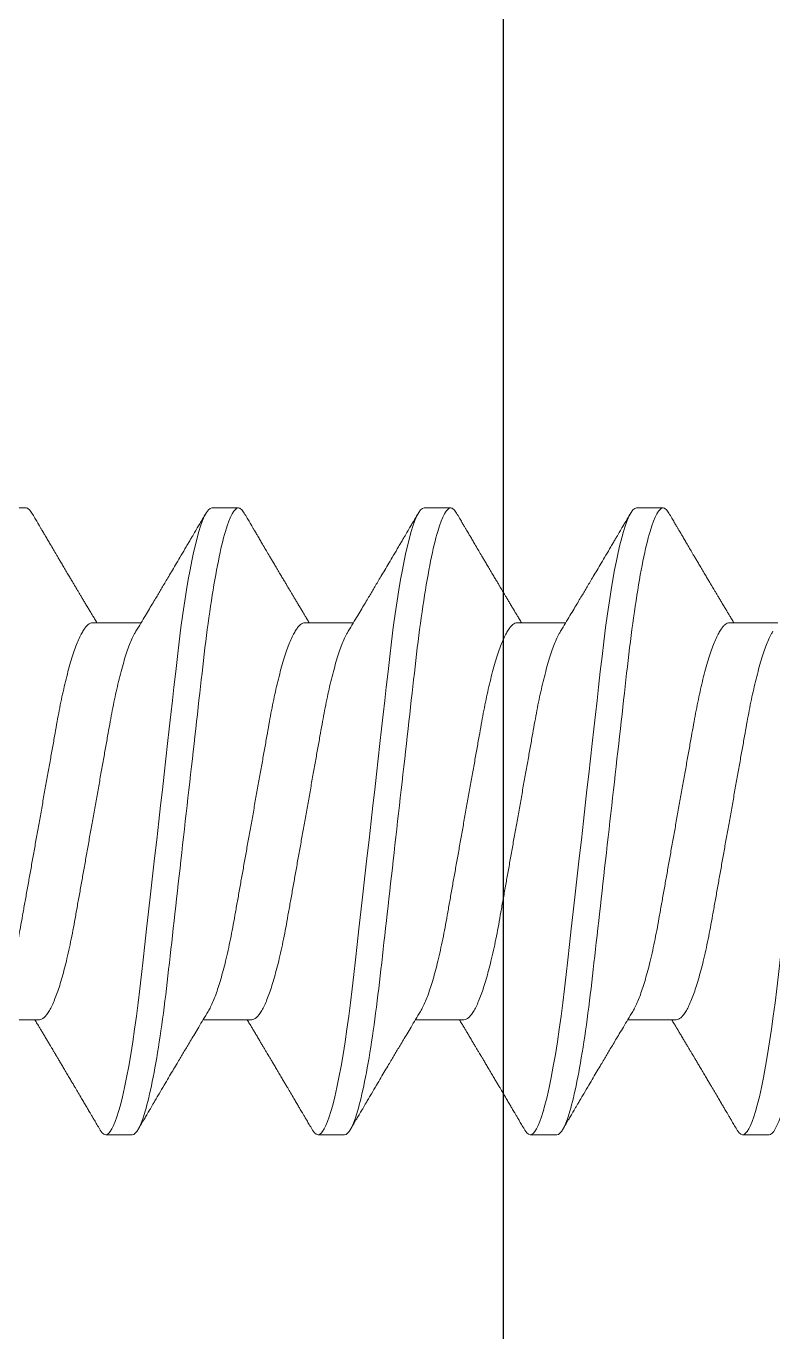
# Model space of a CAD drawing. Extents: x -82 to 113, y -82 to 93.
# Drawn here: x -2.8469 to -2.6515, y 70.4056 to 70.7472 of the extents above; entities that cross this region are included whole.
import ezdxf

# ---------------------------------------------------------------- set-up
doc = ezdxf.new("R2010")
doc.units = 0
doc.header["$MEASUREMENT"] = 0
doc.linetypes.add('SLD-Solid', pattern=[0])
doc.layers.get('0').update_dxf_attribs({"linetype": 'CONTINUOUS'})
doc.layers.add('Ballons', color=7, linetype='CONTINUOUS')
doc.layers.add('VENT', color=5, linetype='CONTINUOUS')

# ---------------------------------------------------------------- blocks, each defined once
blk = doc.blocks.new('20254')
at = {"color": 7, "linetype": 'SLD-Solid', "lineweight": 15}
for p, q in [((0.74931, 0.082), (0.74236, 0.082)), ((0.80486, 0.082), (0.79792, 0.082)), ((0.86042, 0.082), (0.85347, 0.082)), ((0.91597, 0.082), (0.90903, 0.082)), ((0.725, 0.05193), (0.71229, 0.05193)), ((0.78056, 0.05193), (0.76785, 0.05193)), ((0.83611, 0.05193), (0.8234, 0.05193)), ((0.89167, 0.05193), (0.87896, 0.05193)), ((0.73889, -0.05193), (0.7516, -0.05193)), ((0.79444, -0.05193), (0.80715, -0.05193)), ((0.85, -0.05193), (0.86271, -0.05193)), ((0.90556, -0.05193), (0.91826, -0.05193)), ((0.71458, -0.082), (0.72153, -0.082)), ((0.77014, -0.082), (0.77708, -0.082)), ((0.82569, -0.082), (0.83264, -0.082)), ((0.88125, -0.082), (0.88819, -0.082))]:
    blk.add_line(p, q, dxfattribs=at)
at = {"color": 7, "linetype": 'SLD-Solid', "lineweight": 15, "flags": 128}
for points in [[(0.74083, 0.08062), (0.74095, 0.08084), (0.74144, 0.08149), (0.74191, 0.08187), (0.74236, 0.082), (0.74275, 0.08191), (0.74314, 0.08163), (0.74356, 0.08116), (0.74398, 0.08049), (0.74441, 0.07962), (0.74485, 0.07857), (0.74529, 0.07732), (0.74574, 0.07589), (0.7462, 0.07426), (0.74674, 0.07209), (0.74729, 0.06966), (0.74783, 0.06699), (0.74837, 0.0641), (0.74891, 0.061), (0.74943, 0.05772), (0.74992, 0.05442), (0.75039, 0.051), (0.75085, 0.04746), (0.75129, 0.04382), (0.75172, 0.04011), (0.75216, 0.03626), (0.75261, 0.03226), (0.75307, 0.02812), (0.75358, 0.02366), (0.7541, 0.01907), (0.75463, 0.01439), (0.75516, 0.00963), (0.7557, 0.00483), (0.75625, 0), (0.75672, -0.00413), (0.75718, -0.00825), (0.75764, -0.01233), (0.7581, -0.01637), (0.75855, -0.02035), (0.75898, -0.02418), (0.7594, -0.02793), (0.75982, -0.03158), (0.76022, -0.03513), (0.76068, -0.03921), (0.76112, -0.04312), (0.76158, -0.04694), (0.76206, -0.05067), (0.76256, -0.05426), (0.76307, -0.05772), (0.76352, -0.06054), (0.76397, -0.06323), (0.76443, -0.06576), (0.7649, -0.06814), (0.76536, -0.07035), (0.76582, -0.07235), (0.76628, -0.07417), (0.76673, -0.07581), (0.76718, -0.07725), (0.76771, -0.07872), (0.76823, -0.07992), (0.76873, -0.08084), (0.76922, -0.08149), (0.76969, -0.08187), (0.77014, -0.082), (0.77014, -0.082)], [(0.79639, 0.08062), (0.79651, 0.08084), (0.797, 0.08149), (0.79747, 0.08187), (0.79792, 0.082), (0.7983, 0.08191), (0.7987, 0.08163), (0.79911, 0.08116), (0.79954, 0.08049), (0.79997, 0.07962), (0.80041, 0.07857), (0.80085, 0.07732), (0.8013, 0.07589), (0.80175, 0.07426), (0.8023, 0.07209), (0.80284, 0.06966), (0.80339, 0.06699), (0.80393, 0.0641), (0.80446, 0.061), (0.80498, 0.05772), (0.80547, 0.05442), (0.80595, 0.051), (0.80641, 0.04746), (0.80685, 0.04382), (0.80728, 0.04011), (0.80771, 0.03626), (0.80816, 0.03226), (0.80863, 0.02812), (0.80913, 0.02366), (0.80965, 0.01907), (0.81018, 0.01439), (0.81072, 0.00963), (0.81126, 0.00483), (0.81181, 0), (0.81227, -0.00413), (0.81274, -0.00825), (0.8132, -0.01233), (0.81365, -0.01637), (0.8141, -0.02035), (0.81454, -0.02418), (0.81496, -0.02793), (0.81537, -0.03158), (0.81577, -0.03513), (0.81623, -0.03921), (0.81668, -0.04312), (0.81714, -0.04694), (0.81762, -0.05067), (0.81812, -0.05426), (0.81863, -0.05772), (0.81907, -0.06054), (0.81953, -0.06323), (0.81999, -0.06576), (0.82045, -0.06814), (0.82092, -0.07035), (0.82138, -0.07235), (0.82183, -0.07417), (0.82229, -0.07581), (0.82274, -0.07725), (0.82327, -0.07872), (0.82378, -0.07992), (0.82429, -0.08084), (0.82477, -0.08149), (0.82524, -0.08187), (0.82569, -0.082), (0.82569, -0.082)], [(0.85194, 0.08062), (0.85206, 0.08084), (0.85255, 0.08149), (0.85302, 0.08187), (0.85347, 0.082), (0.85386, 0.08191), (0.85426, 0.08163), (0.85467, 0.08116), (0.85509, 0.08049), (0.85553, 0.07962), (0.85596, 0.07857), (0.85641, 0.07732), (0.85686, 0.07589), (0.85731, 0.07426), (0.85785, 0.07209), (0.8584, 0.06966), (0.85894, 0.06699), (0.85948, 0.0641), (0.86002, 0.061), (0.86054, 0.05772), (0.86103, 0.05442), (0.8615, 0.051), (0.86196, 0.04746), (0.86241, 0.04382), (0.86283, 0.04011), (0.86327, 0.03626), (0.86372, 0.03226), (0.86419, 0.02812), (0.86469, 0.02366), (0.86521, 0.01907), (0.86574, 0.01439), (0.86627, 0.00963), (0.86682, 0.00483), (0.86736, 0), (0.86783, -0.00413), (0.86829, -0.00825), (0.86875, -0.01233), (0.86921, -0.01637), (0.86966, -0.02035), (0.87009, -0.02418), (0.87051, -0.02793), (0.87093, -0.03158), (0.87133, -0.03513), (0.87179, -0.03921), (0.87223, -0.04312), (0.8727, -0.04694), (0.87318, -0.05067), (0.87367, -0.05426), (0.87418, -0.05772), (0.87463, -0.06054), (0.87508, -0.06323), (0.87554, -0.06576), (0.87601, -0.06814), (0.87647, -0.07035), (0.87693, -0.07235), (0.87739, -0.07417), (0.87784, -0.07581), (0.87829, -0.07725), (0.87882, -0.07872), (0.87934, -0.07992), (0.87984, -0.08084), (0.88033, -0.08149), (0.8808, -0.08187), (0.88125, -0.082), (0.88125, -0.082)], [(0.9075, 0.08062), (0.90762, 0.08084), (0.90811, 0.08149), (0.90858, 0.08187), (0.90903, 0.082), (0.90941, 0.08191), (0.90981, 0.08163), (0.91022, 0.08116), (0.91065, 0.08049), (0.91108, 0.07962), (0.91152, 0.07857), (0.91196, 0.07732), (0.91241, 0.07589), (0.91286, 0.07426), (0.91341, 0.07209), (0.91396, 0.06966), (0.9145, 0.06699), (0.91504, 0.0641), (0.91557, 0.061), (0.91609, 0.05772), (0.91658, 0.05442), (0.91706, 0.051), (0.91752, 0.04746), (0.91796, 0.04382), (0.91839, 0.04011), (0.91882, 0.03626), (0.91927, 0.03226), (0.91974, 0.02812), (0.92025, 0.02366), (0.92076, 0.01907), (0.92129, 0.01439), (0.92183, 0.00963), (0.92237, 0.00483), (0.92292, 0), (0.92338, -0.00413), (0.92385, -0.00825), (0.92431, -0.01233), (0.92477, -0.01637), (0.92521, -0.02035), (0.92565, -0.02418), (0.92607, -0.02793), (0.92648, -0.03158), (0.92688, -0.03513), (0.92734, -0.03921), (0.92779, -0.04312), (0.92825, -0.04694), (0.92873, -0.05067), (0.92923, -0.05426), (0.92974, -0.05772), (0.93019, -0.06054), (0.93064, -0.06323), (0.9311, -0.06576), (0.93156, -0.06814), (0.93203, -0.07035), (0.93249, -0.07235), (0.93294, -0.07417), (0.9334, -0.07581), (0.93385, -0.07725), (0.93438, -0.07872), (0.93489, -0.07992), (0.9354, -0.08084), (0.93588, -0.08149), (0.93635, -0.08187), (0.93681, -0.082), (0.93681, -0.082)]]:
    blk.add_lwpolyline(points, dxfattribs=at)
at = {"color": 7, "linetype": 'SLD-Solid', "lineweight": 15}
for points, knots in [([(0.74931, 0.082), (0.75031, 0.082), (0.75148, 0.08), (0.75392, 0.07169), (0.7552, 0.06538), (0.75696, 0.05388), (0.75752, 0.04973), (0.75858, 0.04105), (0.75907, 0.03655), (0.76072, 0.02194), (0.76195, 0.01099), (0.76443, -0.01099), (0.76567, -0.02194), (0.76732, -0.03655), (0.76781, -0.04105), (0.76886, -0.04973), (0.76943, -0.05388), (0.77119, -0.06538), (0.77246, -0.07169), (0.77491, -0.08), (0.77608, -0.082), (0.77708, -0.082)], [0, 0, 0, 0, 0.125, 0.125, 0.25, 0.25, 0.3125, 0.3125, 0.375, 0.375, 0.5, 0.5, 0.625, 0.625, 0.6875, 0.6875, 0.75, 0.75, 0.875, 0.875, 1, 1, 1, 1]), ([(0.80486, 0.082), (0.80586, 0.082), (0.80703, 0.08), (0.80948, 0.07169), (0.81075, 0.06538), (0.81252, 0.05388), (0.81308, 0.04973), (0.81413, 0.04105), (0.81462, 0.03655), (0.81627, 0.02194), (0.81751, 0.01099), (0.81999, -0.01099), (0.82123, -0.02194), (0.82288, -0.03655), (0.82337, -0.04105), (0.82442, -0.04973), (0.82498, -0.05388), (0.82675, -0.06538), (0.82802, -0.07169), (0.83047, -0.08), (0.83164, -0.082), (0.83264, -0.082)], [0, 0, 0, 0, 0.125, 0.125, 0.25, 0.25, 0.3125, 0.3125, 0.375, 0.375, 0.5, 0.5, 0.625, 0.625, 0.6875, 0.6875, 0.75, 0.75, 0.875, 0.875, 1, 1, 1, 1]), ([(0.86042, 0.082), (0.86142, 0.082), (0.86259, 0.08), (0.86504, 0.07169), (0.86631, 0.06538), (0.86807, 0.05388), (0.86864, 0.04973), (0.86969, 0.04105), (0.87018, 0.03655), (0.87183, 0.02194), (0.87307, 0.01099), (0.87555, -0.01099), (0.87678, -0.02194), (0.87843, -0.03655), (0.87892, -0.04105), (0.87998, -0.04973), (0.88054, -0.05388), (0.8823, -0.06538), (0.88358, -0.07169), (0.88602, -0.08), (0.88719, -0.082), (0.88819, -0.082)], [0, 0, 0, 0, 0.125, 0.125, 0.25, 0.25, 0.3125, 0.3125, 0.375, 0.375, 0.5, 0.5, 0.625, 0.625, 0.6875, 0.6875, 0.75, 0.75, 0.875, 0.875, 1, 1, 1, 1]), ([(0.91597, 0.082), (0.91697, 0.082), (0.91814, 0.08), (0.92059, 0.07169), (0.92186, 0.06538), (0.92363, 0.05388), (0.92419, 0.04973), (0.92524, 0.04105), (0.92573, 0.03655), (0.92738, 0.02194), (0.92862, 0.01099), (0.9311, -0.01099), (0.93234, -0.02194), (0.93399, -0.03655), (0.93448, -0.04105), (0.93553, -0.04973), (0.9361, -0.05388), (0.93786, -0.06538), (0.93913, -0.07169), (0.94158, -0.08), (0.94275, -0.082), (0.94375, -0.082)], [0, 0, 0, 0, 0.125, 0.125, 0.25, 0.25, 0.3125, 0.3125, 0.375, 0.375, 0.5, 0.5, 0.625, 0.625, 0.6875, 0.6875, 0.75, 0.75, 0.875, 0.875, 1, 1, 1, 1]), ([(0.74083, 0.08064), (0.74057, 0.0802), (0.7401, 0.0794), (0.73945, 0.07829), (0.73893, 0.0774), (0.73855, 0.07677), (0.73831, 0.07635), (0.73817, 0.07611), (0.73798, 0.07579), (0.73768, 0.07529), (0.73722, 0.07449), (0.73666, 0.07354), (0.73596, 0.07237), (0.73522, 0.0711), (0.73451, 0.06991), (0.73392, 0.06891), (0.73338, 0.068), (0.73278, 0.06698), (0.73212, 0.06585), (0.73145, 0.06473), (0.73082, 0.06367), (0.73028, 0.06276), (0.7298, 0.06195), (0.72942, 0.06131), (0.72912, 0.06081), (0.72888, 0.0604), (0.72862, 0.05996), (0.72828, 0.05939), (0.72785, 0.05866), (0.72736, 0.05784), (0.72681, 0.05693), (0.72626, 0.056), (0.72572, 0.0551), (0.72522, 0.05426), (0.72469, 0.05339), (0.72423, 0.05261), (0.72392, 0.0521), (0.72382, 0.05193)], [0, 0, 0, 0, 0.045776, 0.084132, 0.115075, 0.138613, 0.150193, 0.158483, 0.163856, 0.183479, 0.211095, 0.246473, 0.282539, 0.333808, 0.378478, 0.407016, 0.438347, 0.473682, 0.513015, 0.556337, 0.590524, 0.623906, 0.651915, 0.674506, 0.691683, 0.703737, 0.717681, 0.737473, 0.763111, 0.793818, 0.823679, 0.85875, 0.890452, 0.918807, 0.946487, 0.981766, 1, 1, 1, 1]), ([(0.76917, 0.04973), (0.76874, 0.05045), (0.76792, 0.05182), (0.76674, 0.05377), (0.76568, 0.05555), (0.76472, 0.05715), (0.76388, 0.05857), (0.76311, 0.05986), (0.76238, 0.06109), (0.76163, 0.06235), (0.76079, 0.06376), (0.75985, 0.06535), (0.75879, 0.06715), (0.75761, 0.06914), (0.75656, 0.07092), (0.75571, 0.07236), (0.75513, 0.07334), (0.75464, 0.07417), (0.75429, 0.07477), (0.75402, 0.07522), (0.75378, 0.07563), (0.75348, 0.07615), (0.75304, 0.0769), (0.75245, 0.0779), (0.75168, 0.0792), (0.75113, 0.08013), (0.75084, 0.08064)], [0, 0, 0, 0, 0.06997, 0.133056, 0.190547, 0.242491, 0.288788, 0.328727, 0.367368, 0.408273, 0.451739, 0.504295, 0.561859, 0.626323, 0.697701, 0.734108, 0.765806, 0.792587, 0.814447, 0.823998, 0.836769, 0.853657, 0.874669, 0.909103, 0.950877, 1, 1, 1, 1]), ([(0.79639, 0.08064), (0.79613, 0.0802), (0.79566, 0.0794), (0.79501, 0.07829), (0.79448, 0.0774), (0.79411, 0.07677), (0.79387, 0.07635), (0.79372, 0.07611), (0.79354, 0.07579), (0.79324, 0.07529), (0.79277, 0.07449), (0.79221, 0.07354), (0.79152, 0.07237), (0.79077, 0.0711), (0.79007, 0.06991), (0.78948, 0.06891), (0.78894, 0.068), (0.78834, 0.06698), (0.78767, 0.06585), (0.78701, 0.06473), (0.78638, 0.06367), (0.78584, 0.06276), (0.78536, 0.06195), (0.78497, 0.06131), (0.78468, 0.06081), (0.78443, 0.0604), (0.78417, 0.05996), (0.78384, 0.05939), (0.7834, 0.05866), (0.78291, 0.05784), (0.78237, 0.05693), (0.78182, 0.056), (0.78127, 0.0551), (0.78077, 0.05426), (0.78025, 0.05339), (0.77979, 0.05261), (0.77948, 0.0521), (0.77937, 0.05193)], [0, 0, 0, 0, 0.045775, 0.084131, 0.115074, 0.138612, 0.150192, 0.158483, 0.163856, 0.183478, 0.211094, 0.246472, 0.282539, 0.333808, 0.378477, 0.407016, 0.438347, 0.473682, 0.513015, 0.556336, 0.590525, 0.623907, 0.651915, 0.674505, 0.691683, 0.703738, 0.717681, 0.737473, 0.763111, 0.793819, 0.82368, 0.85875, 0.890453, 0.918808, 0.946488, 0.981767, 1, 1, 1, 1]), ([(0.82473, 0.04973), (0.82429, 0.05045), (0.82347, 0.05182), (0.8223, 0.05377), (0.82124, 0.05555), (0.82028, 0.05715), (0.81943, 0.05857), (0.81867, 0.05986), (0.81793, 0.06109), (0.81718, 0.06235), (0.81634, 0.06376), (0.81541, 0.06535), (0.81434, 0.06715), (0.81316, 0.06914), (0.81211, 0.07092), (0.81126, 0.07236), (0.81069, 0.07334), (0.8102, 0.07417), (0.80985, 0.07477), (0.80958, 0.07522), (0.80934, 0.07563), (0.80903, 0.07615), (0.80859, 0.0769), (0.808, 0.0779), (0.80724, 0.0792), (0.80669, 0.08013), (0.80639, 0.08064)], [0, 0, 0, 0, 0.06997, 0.133056, 0.190547, 0.242492, 0.288789, 0.328728, 0.367368, 0.408273, 0.451739, 0.504296, 0.561861, 0.626323, 0.697701, 0.734108, 0.765807, 0.792588, 0.814447, 0.823999, 0.836769, 0.853658, 0.87467, 0.909103, 0.950877, 1, 1, 1, 1]), ([(0.85194, 0.08064), (0.85168, 0.0802), (0.85121, 0.0794), (0.85056, 0.07829), (0.85004, 0.0774), (0.84967, 0.07677), (0.84942, 0.07635), (0.84928, 0.07611), (0.84909, 0.07579), (0.84879, 0.07529), (0.84833, 0.07449), (0.84777, 0.07354), (0.84708, 0.07237), (0.84633, 0.0711), (0.84563, 0.06991), (0.84503, 0.06891), (0.8445, 0.068), (0.84389, 0.06698), (0.84323, 0.06585), (0.84256, 0.06473), (0.84193, 0.06367), (0.84139, 0.06276), (0.84092, 0.06195), (0.84053, 0.06131), (0.84024, 0.06081), (0.83999, 0.0604), (0.83973, 0.05996), (0.83939, 0.05939), (0.83896, 0.05866), (0.83847, 0.05784), (0.83792, 0.05693), (0.83737, 0.056), (0.83683, 0.0551), (0.83633, 0.05426), (0.83581, 0.05339), (0.83534, 0.05261), (0.83503, 0.0521), (0.83493, 0.05193)], [0, 0, 0, 0, 0.045776, 0.084132, 0.115075, 0.138613, 0.150193, 0.158483, 0.163856, 0.183479, 0.211094, 0.246473, 0.282539, 0.333808, 0.378478, 0.407016, 0.438347, 0.473682, 0.513015, 0.556337, 0.590524, 0.623906, 0.651915, 0.674506, 0.691683, 0.703737, 0.717681, 0.737473, 0.763111, 0.793818, 0.823679, 0.85875, 0.890452, 0.918807, 0.946487, 0.981766, 1, 1, 1, 1]), ([(0.88028, 0.04973), (0.87985, 0.05045), (0.87903, 0.05182), (0.87785, 0.05377), (0.87679, 0.05555), (0.87583, 0.05715), (0.87499, 0.05857), (0.87422, 0.05986), (0.87349, 0.06109), (0.87274, 0.06235), (0.8719, 0.06376), (0.87096, 0.06535), (0.8699, 0.06715), (0.86872, 0.06914), (0.86767, 0.07092), (0.86682, 0.07236), (0.86624, 0.07334), (0.86575, 0.07417), (0.8654, 0.07477), (0.86513, 0.07522), (0.86489, 0.07563), (0.86459, 0.07615), (0.86415, 0.0769), (0.86356, 0.0779), (0.8628, 0.0792), (0.86224, 0.08013), (0.86195, 0.08064)], [0, 0, 0, 0, 0.06997, 0.133056, 0.190546, 0.242491, 0.288788, 0.328727, 0.367368, 0.408273, 0.451739, 0.504295, 0.561859, 0.626323, 0.697701, 0.734108, 0.765806, 0.792587, 0.814447, 0.823998, 0.836769, 0.853657, 0.874669, 0.909102, 0.950877, 1, 1, 1, 1]), ([(0.9075, 0.08064), (0.90724, 0.0802), (0.90677, 0.0794), (0.90612, 0.07829), (0.90559, 0.0774), (0.90522, 0.07677), (0.90498, 0.07635), (0.90483, 0.07611), (0.90465, 0.07579), (0.90435, 0.07529), (0.90388, 0.07449), (0.90332, 0.07354), (0.90263, 0.07237), (0.90189, 0.0711), (0.90118, 0.06991), (0.90059, 0.06891), (0.90005, 0.068), (0.89945, 0.06698), (0.89878, 0.06585), (0.89812, 0.06473), (0.89749, 0.06367), (0.89695, 0.06276), (0.89647, 0.06195), (0.89609, 0.06131), (0.89579, 0.06081), (0.89555, 0.0604), (0.89528, 0.05996), (0.89495, 0.05939), (0.89451, 0.05866), (0.89402, 0.05784), (0.89348, 0.05693), (0.89293, 0.056), (0.89238, 0.0551), (0.89188, 0.05426), (0.89136, 0.05339), (0.8909, 0.05261), (0.89059, 0.0521), (0.89049, 0.05193)], [0, 0, 0, 0, 0.045775, 0.084131, 0.115074, 0.138612, 0.150192, 0.158483, 0.163856, 0.183478, 0.211094, 0.246472, 0.282539, 0.333808, 0.378477, 0.407016, 0.438347, 0.473682, 0.513015, 0.556336, 0.590525, 0.623907, 0.651915, 0.674505, 0.691683, 0.703738, 0.717681, 0.737473, 0.76311, 0.793819, 0.82368, 0.85875, 0.890453, 0.918808, 0.946488, 0.981767, 1, 1, 1, 1]), ([(0.725, 0.05193), (0.72519, 0.0519), (0.72558, 0.05185), (0.72619, 0.05144), (0.72682, 0.05077), (0.72748, 0.04982), (0.72815, 0.04858), (0.72882, 0.0471), (0.72949, 0.04539), (0.73015, 0.04349), (0.7308, 0.04138), (0.73144, 0.03907), (0.73208, 0.03654), (0.73271, 0.03379), (0.73334, 0.03085), (0.73393, 0.02779), (0.7345, 0.02461), (0.73509, 0.02128), (0.7357, 0.01788), (0.73632, 0.0144), (0.73695, 0.0109), (0.73759, 0.00731), (0.73823, 0.00367), (0.7389, -0.00007), (0.73958, -0.00389), (0.74027, -0.00775), (0.74095, -0.01154), (0.74161, -0.01524), (0.74224, -0.01882), (0.74284, -0.02219), (0.74341, -0.02534), (0.74394, -0.02832), (0.74451, -0.03119), (0.7451, -0.03395), (0.74572, -0.03664), (0.74638, -0.03922), (0.74706, -0.04165), (0.74775, -0.04386), (0.74845, -0.04583), (0.74914, -0.04753), (0.74975, -0.04883), (0.75012, -0.04946), (0.75027, -0.04971)], [0, 0, 0, 0, 0.024733, 0.049897, 0.075434, 0.10128, 0.127365, 0.153616, 0.178452, 0.203301, 0.228098, 0.252779, 0.277279, 0.303001, 0.328385, 0.353371, 0.377993, 0.402917, 0.428248, 0.452451, 0.476906, 0.501553, 0.526331, 0.551175, 0.577522, 0.603791, 0.629905, 0.655789, 0.681374, 0.706595, 0.729989, 0.753229, 0.776845, 0.800809, 0.82507, 0.851061, 0.877251, 0.903563, 0.92992, 0.956243, 0.982455, 1, 1, 1, 1]), ([(0.78056, 0.05193), (0.78075, 0.0519), (0.78113, 0.05185), (0.78174, 0.05144), (0.78238, 0.05077), (0.78303, 0.04982), (0.78371, 0.04858), (0.78438, 0.0471), (0.78505, 0.04539), (0.7857, 0.04349), (0.78635, 0.04138), (0.78699, 0.03907), (0.78763, 0.03654), (0.78827, 0.03379), (0.78889, 0.03085), (0.78949, 0.02779), (0.79006, 0.02461), (0.79065, 0.02128), (0.79126, 0.01788), (0.79188, 0.0144), (0.7925, 0.0109), (0.79314, 0.00731), (0.79379, 0.00367), (0.79446, -0.00007), (0.79514, -0.00389), (0.79583, -0.00775), (0.7965, -0.01154), (0.79716, -0.01524), (0.7978, -0.01882), (0.7984, -0.02219), (0.79896, -0.02534), (0.7995, -0.02832), (0.80007, -0.03119), (0.80066, -0.03395), (0.80128, -0.03664), (0.80193, -0.03922), (0.80262, -0.04165), (0.80331, -0.04386), (0.804, -0.04583), (0.80469, -0.04753), (0.8053, -0.04883), (0.80568, -0.04946), (0.80583, -0.04971)], [0, 0, 0, 0, 0.024733, 0.049897, 0.075434, 0.10128, 0.127365, 0.153616, 0.178452, 0.203301, 0.228098, 0.252779, 0.277279, 0.303001, 0.328385, 0.353372, 0.377993, 0.402917, 0.428248, 0.452451, 0.476906, 0.501553, 0.526331, 0.551175, 0.577522, 0.603791, 0.629905, 0.655789, 0.681374, 0.706595, 0.729989, 0.753229, 0.776845, 0.800809, 0.82507, 0.851061, 0.877251, 0.903563, 0.92992, 0.956243, 0.982455, 1, 1, 1, 1]), ([(0.83611, 0.05193), (0.8363, 0.0519), (0.83669, 0.05185), (0.8373, 0.05144), (0.83793, 0.05077), (0.83859, 0.04982), (0.83926, 0.04858), (0.83994, 0.0471), (0.8406, 0.04539), (0.84126, 0.04349), (0.84191, 0.04138), (0.84255, 0.03907), (0.84319, 0.03654), (0.84383, 0.03379), (0.84445, 0.03085), (0.84505, 0.02779), (0.84561, 0.02461), (0.8462, 0.02128), (0.84681, 0.01788), (0.84743, 0.0144), (0.84806, 0.0109), (0.8487, 0.00731), (0.84935, 0.00367), (0.85001, -0.00007), (0.85069, -0.00389), (0.85138, -0.00775), (0.85206, -0.01154), (0.85272, -0.01524), (0.85336, -0.01882), (0.85396, -0.02219), (0.85452, -0.02534), (0.85505, -0.02832), (0.85562, -0.03119), (0.85621, -0.03395), (0.85683, -0.03664), (0.85749, -0.03922), (0.85817, -0.04165), (0.85886, -0.04386), (0.85956, -0.04583), (0.86025, -0.04753), (0.86086, -0.04883), (0.86123, -0.04946), (0.86138, -0.04971)], [0, 0, 0, 0, 0.024733, 0.049897, 0.075434, 0.10128, 0.127365, 0.153616, 0.178452, 0.203301, 0.228098, 0.252779, 0.277279, 0.303001, 0.328385, 0.353371, 0.377993, 0.402917, 0.428248, 0.452451, 0.476906, 0.501553, 0.526331, 0.551175, 0.577522, 0.603791, 0.629905, 0.655789, 0.681374, 0.706595, 0.729989, 0.753229, 0.776845, 0.800809, 0.82507, 0.851061, 0.877251, 0.903563, 0.92992, 0.956243, 0.982455, 1, 1, 1, 1]), ([(0.89167, 0.05193), (0.89186, 0.0519), (0.89224, 0.05185), (0.89285, 0.05144), (0.89349, 0.05077), (0.89414, 0.04982), (0.89482, 0.04858), (0.89549, 0.0471), (0.89616, 0.04539), (0.89681, 0.04349), (0.89746, 0.04138), (0.8981, 0.03907), (0.89875, 0.03654), (0.89938, 0.03379), (0.9, 0.03085), (0.9006, 0.02779), (0.90117, 0.02461), (0.90176, 0.02128), (0.90237, 0.01788), (0.90299, 0.0144), (0.90361, 0.0109), (0.90425, 0.00731), (0.9049, 0.00367), (0.90557, -0.00007), (0.90625, -0.00389), (0.90694, -0.00775), (0.90761, -0.01154), (0.90827, -0.01524), (0.90891, -0.01882), (0.90951, -0.02219), (0.91007, -0.02534), (0.91061, -0.02832), (0.91118, -0.03119), (0.91177, -0.03395), (0.91239, -0.03664), (0.91305, -0.03922), (0.91373, -0.04165), (0.91442, -0.04386), (0.91511, -0.04583), (0.9158, -0.04753), (0.91641, -0.04883), (0.91679, -0.04946), (0.91694, -0.04971)], [0, 0, 0, 0, 0.024733, 0.049897, 0.075434, 0.10128, 0.127365, 0.153616, 0.178452, 0.203301, 0.228098, 0.252779, 0.277279, 0.303001, 0.328385, 0.353372, 0.377993, 0.402917, 0.428248, 0.452451, 0.476906, 0.501553, 0.526331, 0.551175, 0.577522, 0.603791, 0.629905, 0.655789, 0.681374, 0.706595, 0.729989, 0.753229, 0.776845, 0.800809, 0.82507, 0.851061, 0.877251, 0.903563, 0.92992, 0.956243, 0.982455, 1, 1, 1, 1]), ([(0.71361, 0.04973), (0.71383, 0.04935), (0.71427, 0.04858), (0.71494, 0.0471), (0.7156, 0.0454), (0.71626, 0.04349), (0.71691, 0.04138), (0.71755, 0.03907), (0.71819, 0.03654), (0.71883, 0.03379), (0.71945, 0.03085), (0.72005, 0.02779), (0.72061, 0.02461), (0.7212, 0.02128), (0.72181, 0.01788), (0.72243, 0.0144), (0.72306, 0.0109), (0.7237, 0.00731), (0.72435, 0.00367), (0.72501, -0.00007), (0.72569, -0.00389), (0.72638, -0.00775), (0.72706, -0.01154), (0.72772, -0.01524), (0.72836, -0.01882), (0.72896, -0.02219), (0.72952, -0.02534), (0.73005, -0.02832), (0.73062, -0.03119), (0.73121, -0.03395), (0.73183, -0.03664), (0.73249, -0.03922), (0.73317, -0.04165), (0.73386, -0.04386), (0.73456, -0.04583), (0.73525, -0.04753), (0.73592, -0.04894), (0.73656, -0.05006), (0.73718, -0.0509), (0.73777, -0.0515), (0.73835, -0.05186), (0.73871, -0.05191), (0.73889, -0.05193)], [0, 0, 0, 0, 0.025043, 0.051294, 0.076128, 0.100977, 0.125773, 0.150453, 0.174953, 0.200674, 0.226058, 0.251043, 0.275664, 0.300587, 0.325918, 0.35012, 0.374574, 0.399221, 0.423998, 0.448841, 0.475187, 0.501456, 0.527568, 0.553452, 0.579036, 0.604257, 0.62765, 0.650889, 0.674505, 0.698468, 0.722729, 0.748719, 0.774908, 0.801219, 0.827575, 0.853898, 0.880109, 0.904652, 0.928968, 0.952999, 0.976692, 1, 1, 1, 1]), ([(0.76917, 0.04973), (0.76939, 0.04935), (0.76983, 0.04858), (0.77049, 0.0471), (0.77116, 0.0454), (0.77181, 0.04349), (0.77246, 0.04138), (0.7731, 0.03907), (0.77375, 0.03654), (0.77438, 0.03379), (0.775, 0.03085), (0.7756, 0.02779), (0.77617, 0.02461), (0.77676, 0.02128), (0.77737, 0.01788), (0.77799, 0.0144), (0.77861, 0.0109), (0.77925, 0.00731), (0.7799, 0.00367), (0.78057, -0.00007), (0.78125, -0.00389), (0.78194, -0.00775), (0.78261, -0.01154), (0.78327, -0.01524), (0.78391, -0.01882), (0.78451, -0.02219), (0.78507, -0.02534), (0.78561, -0.02832), (0.78618, -0.03119), (0.78677, -0.03395), (0.78739, -0.03664), (0.78805, -0.03922), (0.78873, -0.04165), (0.78942, -0.04386), (0.79011, -0.04583), (0.7908, -0.04753), (0.79148, -0.04894), (0.79212, -0.05006), (0.79274, -0.0509), (0.79333, -0.0515), (0.7939, -0.05186), (0.79426, -0.05191), (0.79444, -0.05193)], [0, 0, 0, 0, 0.025043, 0.051294, 0.076128, 0.100977, 0.125773, 0.150453, 0.174953, 0.200674, 0.226058, 0.251043, 0.275664, 0.300588, 0.325918, 0.35012, 0.374574, 0.399221, 0.423998, 0.448841, 0.475188, 0.501456, 0.527569, 0.553452, 0.579036, 0.604257, 0.62765, 0.650889, 0.674505, 0.698468, 0.722729, 0.748719, 0.774908, 0.801219, 0.827575, 0.853898, 0.880109, 0.904652, 0.928968, 0.952999, 0.976692, 1, 1, 1, 1]), ([(0.82473, 0.04973), (0.82494, 0.04935), (0.82538, 0.04858), (0.82605, 0.0471), (0.82671, 0.0454), (0.82737, 0.04349), (0.82802, 0.04138), (0.82866, 0.03907), (0.8293, 0.03654), (0.82994, 0.03379), (0.83056, 0.03085), (0.83116, 0.02779), (0.83172, 0.02461), (0.83232, 0.02128), (0.83292, 0.01788), (0.83354, 0.0144), (0.83417, 0.0109), (0.83481, 0.00731), (0.83546, 0.00367), (0.83612, -0.00007), (0.8368, -0.00389), (0.83749, -0.00775), (0.83817, -0.01154), (0.83883, -0.01524), (0.83947, -0.01882), (0.84007, -0.02219), (0.84063, -0.02534), (0.84117, -0.02832), (0.84173, -0.03119), (0.84232, -0.03395), (0.84295, -0.03664), (0.8436, -0.03922), (0.84428, -0.04165), (0.84497, -0.04386), (0.84567, -0.04583), (0.84636, -0.04753), (0.84703, -0.04894), (0.84768, -0.05006), (0.84829, -0.0509), (0.84889, -0.0515), (0.84946, -0.05186), (0.84982, -0.05191), (0.85, -0.05193)], [0, 0, 0, 0, 0.025043, 0.051294, 0.076128, 0.100977, 0.125773, 0.150453, 0.174953, 0.200674, 0.226058, 0.251043, 0.275664, 0.300587, 0.325918, 0.35012, 0.374574, 0.399221, 0.423998, 0.448841, 0.475187, 0.501456, 0.527569, 0.553452, 0.579036, 0.604257, 0.62765, 0.650889, 0.674505, 0.698468, 0.722729, 0.748719, 0.774908, 0.801219, 0.827575, 0.853898, 0.880109, 0.904652, 0.928968, 0.952999, 0.976692, 1, 1, 1, 1]), ([(0.88028, 0.04973), (0.8805, 0.04935), (0.88094, 0.04858), (0.8816, 0.0471), (0.88227, 0.0454), (0.88292, 0.04349), (0.88357, 0.04138), (0.88422, 0.03907), (0.88486, 0.03654), (0.88549, 0.03379), (0.88612, 0.03085), (0.88671, 0.02779), (0.88728, 0.02461), (0.88787, 0.02128), (0.88848, 0.01788), (0.8891, 0.0144), (0.88972, 0.0109), (0.89036, 0.00731), (0.89101, 0.00367), (0.89168, -0.00007), (0.89236, -0.00389), (0.89305, -0.00775), (0.89372, -0.01154), (0.89438, -0.01524), (0.89502, -0.01882), (0.89562, -0.02219), (0.89618, -0.02534), (0.89672, -0.02832), (0.89729, -0.03119), (0.89788, -0.03395), (0.8985, -0.03664), (0.89916, -0.03922), (0.89984, -0.04165), (0.90053, -0.04386), (0.90122, -0.04583), (0.90192, -0.04753), (0.90259, -0.04894), (0.90323, -0.05006), (0.90385, -0.0509), (0.90444, -0.0515), (0.90501, -0.05186), (0.90538, -0.05191), (0.90556, -0.05193)], [0, 0, 0, 0, 0.025043, 0.051294, 0.076128, 0.100977, 0.125773, 0.150453, 0.174953, 0.200674, 0.226058, 0.251043, 0.275664, 0.300588, 0.325918, 0.35012, 0.374574, 0.399221, 0.423998, 0.448841, 0.475188, 0.501456, 0.527569, 0.553452, 0.579036, 0.604257, 0.62765, 0.650889, 0.674505, 0.698468, 0.722729, 0.748719, 0.774908, 0.801219, 0.827575, 0.853898, 0.880109, 0.904652, 0.928968, 0.952999, 0.976692, 1, 1, 1, 1]), ([(0.75027, -0.04973), (0.75071, -0.05045), (0.75153, -0.05182), (0.7527, -0.05377), (0.75376, -0.05555), (0.75472, -0.05715), (0.75557, -0.05857), (0.75633, -0.05986), (0.75707, -0.06109), (0.75782, -0.06235), (0.75866, -0.06376), (0.75959, -0.06535), (0.76066, -0.06715), (0.76184, -0.06914), (0.76289, -0.07092), (0.76374, -0.07236), (0.76431, -0.07334), (0.7648, -0.07417), (0.76515, -0.07477), (0.76542, -0.07522), (0.76566, -0.07563), (0.76597, -0.07615), (0.76641, -0.0769), (0.767, -0.0779), (0.76776, -0.0792), (0.76831, -0.08013), (0.76861, -0.08064)], [0, 0, 0, 0, 0.06997, 0.133056, 0.190547, 0.242491, 0.288788, 0.328727, 0.367368, 0.408273, 0.451739, 0.504295, 0.561859, 0.626323, 0.697701, 0.734108, 0.765807, 0.792588, 0.814447, 0.823998, 0.836769, 0.853657, 0.874669, 0.909103, 0.950877, 1, 1, 1, 1]), ([(0.80583, -0.04973), (0.80626, -0.05045), (0.80708, -0.05182), (0.80826, -0.05377), (0.80932, -0.05555), (0.81028, -0.05715), (0.81112, -0.05857), (0.81189, -0.05986), (0.81262, -0.06109), (0.81337, -0.06235), (0.81421, -0.06376), (0.81515, -0.06535), (0.81621, -0.06715), (0.81739, -0.06914), (0.81844, -0.07092), (0.81929, -0.07236), (0.81987, -0.07334), (0.82036, -0.07417), (0.82071, -0.07477), (0.82098, -0.07522), (0.82122, -0.07563), (0.82152, -0.07615), (0.82196, -0.0769), (0.82255, -0.0779), (0.82332, -0.0792), (0.82387, -0.08013), (0.82416, -0.08064)], [0, 0, 0, 0, 0.0699703, 0.1330562, 0.1905469, 0.2424916, 0.2887894, 0.3287283, 0.3673682, 0.4082728, 0.4517387, 0.5042958, 0.5618605, 0.6263239, 0.6977025, 0.7341084, 0.765807, 0.7925882, 0.8144466, 0.8239994, 0.8367685, 0.8536584, 0.8746704, 0.9091033, 0.9508766, 1, 1, 1, 1]), ([(0.86138, -0.04973), (0.86182, -0.05045), (0.86264, -0.05182), (0.86381, -0.05377), (0.86488, -0.05555), (0.86583, -0.05715), (0.86668, -0.05857), (0.86745, -0.05986), (0.86818, -0.06109), (0.86893, -0.06235), (0.86977, -0.06376), (0.8707, -0.06535), (0.87177, -0.06715), (0.87295, -0.06914), (0.874, -0.07092), (0.87485, -0.07236), (0.87542, -0.07334), (0.87591, -0.07417), (0.87627, -0.07477), (0.87653, -0.07522), (0.87677, -0.07563), (0.87708, -0.07615), (0.87752, -0.0769), (0.87811, -0.0779), (0.87887, -0.0792), (0.87942, -0.08013), (0.87972, -0.08064)], [0, 0, 0, 0, 0.06997, 0.133056, 0.190547, 0.242491, 0.288789, 0.328727, 0.367368, 0.408273, 0.451739, 0.504295, 0.561859, 0.626323, 0.697701, 0.734108, 0.765807, 0.792588, 0.814447, 0.823998, 0.836769, 0.853657, 0.874669, 0.909103, 0.950877, 1, 1, 1, 1]), ([(0.72306, -0.08064), (0.72332, -0.0802), (0.72379, -0.0794), (0.72444, -0.07829), (0.72496, -0.0774), (0.72533, -0.07677), (0.72558, -0.07635), (0.72572, -0.07611), (0.72591, -0.07579), (0.7262, -0.07529), (0.72667, -0.0745), (0.72723, -0.07355), (0.72792, -0.07238), (0.72866, -0.07112), (0.72937, -0.06992), (0.72996, -0.06892), (0.7305, -0.068), (0.7311, -0.06699), (0.73177, -0.06585), (0.73244, -0.06473), (0.73307, -0.06367), (0.73361, -0.06276), (0.73408, -0.06195), (0.73447, -0.06131), (0.73476, -0.06081), (0.73501, -0.0604), (0.73527, -0.05996), (0.73561, -0.05939), (0.73604, -0.05866), (0.73653, -0.05784), (0.73708, -0.05693), (0.73763, -0.056), (0.73817, -0.0551), (0.73867, -0.05426), (0.73919, -0.05339), (0.73966, -0.05261), (0.73997, -0.0521), (0.74007, -0.05193)], [0, 0, 0, 0, 0.045774, 0.08413, 0.115072, 0.13861, 0.150189, 0.158481, 0.163853, 0.183434, 0.210947, 0.246163, 0.282089, 0.333268, 0.378004, 0.406681, 0.438142, 0.473574, 0.512975, 0.556334, 0.590532, 0.623913, 0.651921, 0.674511, 0.691688, 0.703743, 0.717685, 0.737478, 0.763115, 0.793823, 0.823683, 0.858752, 0.890454, 0.91881, 0.946489, 0.981767, 1, 1, 1, 1]), ([(0.77861, -0.08064), (0.77887, -0.0802), (0.77934, -0.0794), (0.77999, -0.07829), (0.78052, -0.0774), (0.78089, -0.07677), (0.78113, -0.07635), (0.78128, -0.07611), (0.78146, -0.07579), (0.78176, -0.07529), (0.78223, -0.0745), (0.78278, -0.07355), (0.78347, -0.07238), (0.78422, -0.07112), (0.78492, -0.06992), (0.78552, -0.06892), (0.78606, -0.068), (0.78666, -0.06699), (0.78733, -0.06585), (0.78799, -0.06473), (0.78862, -0.06367), (0.78916, -0.06276), (0.78964, -0.06195), (0.79003, -0.06131), (0.79032, -0.06081), (0.79057, -0.0604), (0.79083, -0.05996), (0.79116, -0.05939), (0.7916, -0.05866), (0.79209, -0.05784), (0.79263, -0.05693), (0.79318, -0.056), (0.79373, -0.0551), (0.79423, -0.05426), (0.79475, -0.05339), (0.79521, -0.05261), (0.79552, -0.0521), (0.79563, -0.05193)], [0, 0, 0, 0, 0.045774, 0.08413, 0.115072, 0.13861, 0.150189, 0.15848, 0.163852, 0.183433, 0.210946, 0.246161, 0.282089, 0.333267, 0.378004, 0.406681, 0.438141, 0.473574, 0.512974, 0.556334, 0.590531, 0.623912, 0.651921, 0.674511, 0.691688, 0.703742, 0.717685, 0.737478, 0.763114, 0.793822, 0.823682, 0.858752, 0.890453, 0.91881, 0.946488, 0.981766, 1, 1, 1, 1]), ([(0.83417, -0.08064), (0.83443, -0.0802), (0.8349, -0.0794), (0.83555, -0.07829), (0.83607, -0.0774), (0.83645, -0.07677), (0.83669, -0.07635), (0.83683, -0.07611), (0.83702, -0.07579), (0.83732, -0.07529), (0.83778, -0.0745), (0.83834, -0.07355), (0.83903, -0.07238), (0.83977, -0.07112), (0.84048, -0.06992), (0.84107, -0.06892), (0.84161, -0.068), (0.84221, -0.06699), (0.84288, -0.06585), (0.84355, -0.06473), (0.84418, -0.06367), (0.84472, -0.06276), (0.8452, -0.06195), (0.84558, -0.06131), (0.84588, -0.06081), (0.84612, -0.0604), (0.84638, -0.05996), (0.84672, -0.05939), (0.84715, -0.05866), (0.84764, -0.05784), (0.84819, -0.05693), (0.84874, -0.056), (0.84928, -0.0551), (0.84978, -0.05426), (0.85031, -0.05339), (0.85077, -0.05261), (0.85108, -0.0521), (0.85118, -0.05193)], [0, 0, 0, 0, 0.045774, 0.08413, 0.115074, 0.13861, 0.150189, 0.158481, 0.163853, 0.183434, 0.210947, 0.246163, 0.28209, 0.333268, 0.378004, 0.406681, 0.438142, 0.473574, 0.512975, 0.556334, 0.590532, 0.623913, 0.651921, 0.674511, 0.691688, 0.703743, 0.717686, 0.737478, 0.763115, 0.793823, 0.823683, 0.858752, 0.890454, 0.91881, 0.946489, 0.981767, 1, 1, 1, 1]), ([(0.88972, -0.08064), (0.88998, -0.0802), (0.89046, -0.0794), (0.8911, -0.07829), (0.89163, -0.0774), (0.892, -0.07677), (0.89225, -0.07635), (0.89239, -0.07611), (0.89258, -0.07579), (0.89287, -0.07529), (0.89334, -0.0745), (0.89389, -0.07355), (0.89458, -0.07238), (0.89533, -0.07112), (0.89603, -0.06992), (0.89663, -0.06892), (0.89717, -0.068), (0.89777, -0.06699), (0.89844, -0.06585), (0.8991, -0.06473), (0.89973, -0.06367), (0.90027, -0.06276), (0.90075, -0.06195), (0.90114, -0.06131), (0.90143, -0.06081), (0.90168, -0.0604), (0.90194, -0.05996), (0.90228, -0.05939), (0.90271, -0.05866), (0.9032, -0.05784), (0.90374, -0.05693), (0.9043, -0.056), (0.90484, -0.0551), (0.90534, -0.05426), (0.90586, -0.05339), (0.90633, -0.05261), (0.90663, -0.0521), (0.90674, -0.05193)], [0, 0, 0, 0, 0.045774, 0.08413, 0.115072, 0.13861, 0.150189, 0.15848, 0.163852, 0.183433, 0.210946, 0.246161, 0.282089, 0.333267, 0.378004, 0.406681, 0.438141, 0.473574, 0.512974, 0.556334, 0.590531, 0.623912, 0.651921, 0.674511, 0.691688, 0.703742, 0.717685, 0.737478, 0.763114, 0.793822, 0.823682, 0.858752, 0.890453, 0.91881, 0.946488, 0.981766, 1, 1, 1, 1]), ([(0.72153, -0.082), (0.72166, -0.08198), (0.72191, -0.08195), (0.72231, -0.08165), (0.72269, -0.08123), (0.72295, -0.08081), (0.72306, -0.08063)], [0, 0, 0, 0, 0.259589, 0.522259, 0.787753, 1, 1, 1, 1]), ([(0.77708, -0.082), (0.77721, -0.08198), (0.77747, -0.08195), (0.77787, -0.08165), (0.77825, -0.08123), (0.7785, -0.08081), (0.77861, -0.08063)], [0, 0, 0, 0, 0.259589, 0.522259, 0.787753, 1, 1, 1, 1]), ([(0.83264, -0.082), (0.83277, -0.08198), (0.83302, -0.08195), (0.83342, -0.08165), (0.8338, -0.08123), (0.83406, -0.08081), (0.83417, -0.08063)], [0, 0, 0, 0, 0.259589, 0.522259, 0.787753, 1, 1, 1, 1]), ([(0.88819, -0.082), (0.88832, -0.08198), (0.88858, -0.08195), (0.88898, -0.08165), (0.88936, -0.08123), (0.88961, -0.08081), (0.88973, -0.08063)], [0, 0, 0, 0, 0.259589, 0.522259, 0.787753, 1, 1, 1, 1])]:
    blk.add_open_spline(points, degree=3, knots=knots, dxfattribs=at)
blk = doc.blocks.new('3204-1_Sash_Component')
blk.add_line((0.52476, 2.08945), (1.52668, 2.08945))
blk = doc.blocks.new('3204_Sash_Yoke_Assembly')
blk.add_blockref('3204-1_Sash_Component', (0, 0))

msp = doc.modelspace()

# ---------------------------------------------------------------- block references
at = {"layer": 'Ballons', "xscale": -0.9997500000000002, "yscale": 0.9997500000000001, "zscale": 0.9997500000000001, "rotation": 179.9999338263836}
msp.add_blockref('20254', (-3.56821, 70.53918), dxfattribs=at)
at = {"layer": 'VENT', "xscale": -1, "rotation": 89.99993382638357}
msp.add_blockref('3204_Sash_Yoke_Assembly', (-0.6326, 71.60072), dxfattribs=at)

doc.saveas('drawing.dxf')
